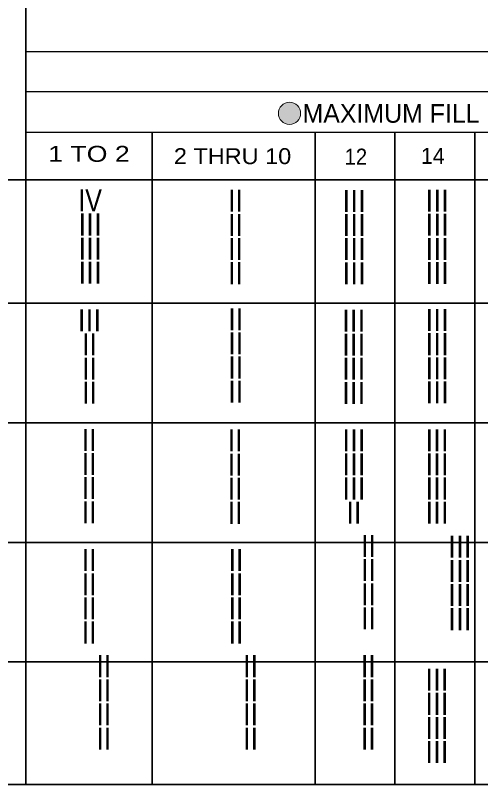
# Model space of a CAD drawing. Extents: x 3 to 371, y 243 to 516.
# Drawn here: x 59.2 to 101.1, y 301.1 to 370.4 of the extents above; entities that cross this region are included whole.
import ezdxf
from ezdxf.enums import TextEntityAlignment as Align

# ---------------------------------------------------------------- set-up
doc = ezdxf.new("R2010")
doc.units = 0
doc.header["$LTSCALE"] = 0.8
for name, color, linetype, lineweight in [('10', 7, 'Continuous', 35), ('14', 7, 'Continuous', 35), ('15', 7, 'Continuous', 25), ('25', 7, 'Continuous', 13)]:
    doc.layers.add(name, color=color, linetype=linetype, lineweight=lineweight)

msp = doc.modelspace()

# ---------------------------------------------------------------- hatches: boundary and pattern name
at = {"layer": '25'}
msp.add_hatch(color=256, dxfattribs=at).paths.add_polyline_path([(84.8869, 361.572, 1), (82.8856, 361.572, 1)])

# ---------------------------------------------------------------- linework, layer by layer
at = {"linetype": 'Continuous', "lineweight": 25}
msp.add_line((165.5538, 359.8545), (60.1383, 359.8545), dxfattribs=at)
at = {"layer": '10'}
for p, q in [((60.1383, 371.3779), (60.1383, 301.062)), ((71.5183, 359.8545), (71.5183, 301.074)), ((86.1928, 359.8545), (86.1928, 301.074)), ((93.3801, 359.8545), (93.3801, 301.074)), ((100.5673, 359.8545), (100.5673, 301.074)), ((43.3678, 355.5777), (165.5538, 355.5777)), ((43.3438, 344.4615), (165.5298, 344.4615)), ((43.3438, 333.6803), (165.5298, 333.6803)), ((43.3438, 322.8994), (165.5298, 322.8994)), ((43.3438, 312.1182), (165.5298, 312.1182))]:
    msp.add_line(p, q, dxfattribs=at)
at = {"layer": '10', "lineweight": 25}
for p, q in [((60.1383, 367.1498), (165.5538, 367.1498)), ((60.2103, 363.5318), (165.5538, 363.5318))]:
    msp.add_line(p, q, dxfattribs=at)
at = {"layer": '14'}
msp.add_line((165.5538, 301.074), (43.3678, 301.074), dxfattribs=at)
at = {"layer": '25'}
msp.add_circle((83.8863, 361.572), 1.0007, dxfattribs=at)

# ---------------------------------------------------------------- texts
at = {"layer": '15'}
for s, height, p in [('MAXIMUM FILL HEIGHT ABOVE TOP OF PIPE ( FEET )', 1.677, (113.654, 360.7253)), ('14', 1.437, (96.7923, 357.0192))]:
    msp.add_text(s, height=height, dxfattribs=at).set_placement(p, align=Align.CENTER)
for s, width, p in [('1 TO 2', 1.25, (65.8174, 357.2029)), ('2 THRU 10', 1.1, (78.7532, 356.9937)), ('12', 0.95, (89.8622, 356.952))]:
    msp.add_text(s, height=1.437, dxfattribs=dict(at, width=width)).set_placement(p, align=Align.CENTER)
at = {"layer": '25'}
for s, width, p in [('IV', 0.85, (65.9217, 352.7337)), ('II', 0.9, (79.022, 352.698)), ('III', 0.95, (89.7098, 352.6875)), ('III', 0.95, (97.194, 352.7085)), ('III', 0.95, (65.922, 350.5587)), ('II', 0.9, (79.022, 350.523)), ('III', 0.95, (89.7098, 350.5125)), ('III', 0.95, (97.194, 350.5335)), ('III', 0.95, (65.922, 348.3837)), ('II', 0.9, (79.022, 348.348)), ('III', 0.95, (89.7098, 348.3375)), ('III', 0.95, (97.194, 348.3585)), ('III', 0.95, (65.922, 346.2087)), ('II', 0.9, (79.022, 346.1727)), ('III', 0.95, (89.7098, 346.1625)), ('III', 0.95, (97.194, 346.1835)), ('II', 0.9, (79.0392, 342.0177)), ('III', 0.95, (97.188, 341.9468)), ('III', 0.95, (65.865, 341.9217)), ('III', 0.95, (89.6712, 341.9007)), ('II', 0.9, (65.8647, 339.7467)), ('II', 0.9, (79.0392, 339.8427)), ('III', 0.95, (89.6712, 339.7257)), ('III', 0.95, (97.188, 339.7718)), ('II', 0.9, (65.8647, 337.5717)), ('II', 0.9, (79.0392, 337.6677)), ('III', 0.95, (89.6712, 337.5507)), ('III', 0.95, (97.188, 337.5968)), ('II', 0.9, (65.8647, 335.3967)), ('II', 0.9, (79.0392, 335.4927)), ('III', 0.95, (89.6712, 335.3753)), ('III', 0.95, (97.188, 335.4218)), ('II', 0.9, (65.8415, 331.1442)), ('II', 0.9, (78.9923, 331.0905)), ('III', 0.95, (89.69, 331.1082)), ('III', 0.95, (97.1772, 331.1085)), ('II', 0.9, (65.8415, 328.9692)), ('II', 0.9, (78.9923, 328.9155)), ('III', 0.95, (89.69, 328.9332)), ('III', 0.95, (97.1772, 328.9335)), ('II', 0.9, (65.8415, 326.7942)), ('II', 0.9, (78.9923, 326.7405)), ('III', 0.95, (89.69, 326.7582)), ('III', 0.95, (97.1772, 326.7585)), ('II', 0.9, (65.8415, 324.6192)), ('II', 0.9, (78.9923, 324.5655)), ('II', 0.9, (89.6895, 324.5832)), ('III', 0.95, (97.1772, 324.5835)), ('II', 0.9, (91.0043, 321.576)), ('III', 0.95, (99.2344, 321.5063)), ('II', 0.9, (65.8415, 320.3063)), ('II', 0.9, (79.0643, 320.3063)), ('II', 0.9, (91.0043, 319.4014)), ('III', 0.95, (99.2344, 319.3313)), ('II', 0.9, (65.8415, 318.1313)), ('II', 0.9, (79.0643, 318.1313)), ('II', 0.9, (91.0043, 317.2268)), ('III', 0.95, (99.2344, 317.1563)), ('II', 0.9, (65.8415, 315.9563)), ('II', 0.9, (79.0643, 315.9563)), ('II', 0.9, (91.0043, 315.0518)), ('III', 0.95, (99.2344, 314.9813)), ('II', 0.9, (65.8415, 313.7813)), ('II', 0.9, (79.0643, 313.7813)), ('II', 0.9, (67.1554, 310.7475)), ('II', 0.9, (80.3787, 310.7475)), ('II', 0.9, (90.9825, 310.7475)), ('III', 0.95, (97.1685, 309.5265)), ('II', 0.9, (67.1554, 308.5725)), ('II', 0.9, (80.3787, 308.5725)), ('II', 0.9, (90.9825, 308.5725)), ('III', 0.95, (97.1685, 307.3515)), ('II', 0.9, (67.1554, 306.3975)), ('II', 0.9, (80.3787, 306.3975)), ('II', 0.9, (90.9825, 306.3975)), ('III', 0.95, (97.1685, 305.1765)), ('II', 0.9, (67.1554, 304.2225)), ('II', 0.9, (80.3787, 304.2225)), ('II', 0.9, (90.9825, 304.2225)), ('III', 0.95, (97.1685, 303.0015))]:
    msp.add_text(s, height=1.988, dxfattribs=dict(at, width=width)).set_placement(p, align=Align.CENTER)

doc.saveas('drawing.dxf')
